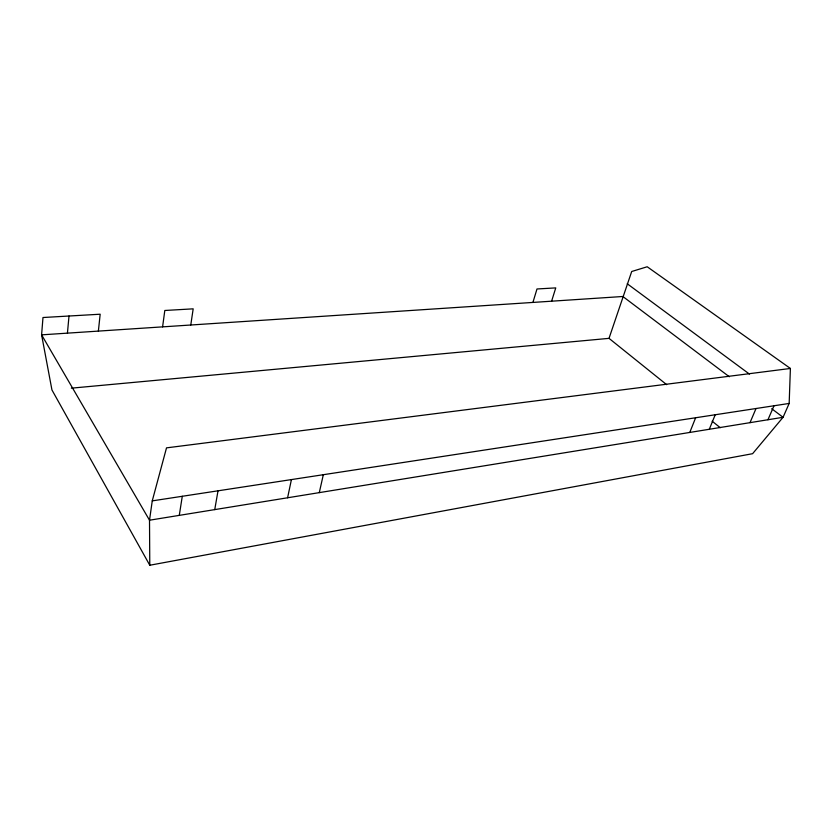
<?xml version="1.0" encoding="UTF-8"?>
<svg xmlns="http://www.w3.org/2000/svg" width="832" height="832" viewBox="0 0 832 832"><rect width="100%" height="100%" fill="white"/><g stroke="black" fill="none" stroke-linecap="round" stroke-linejoin="round"><path stroke-width="1.25" d="M98.374 331.105L100.173 314.215L42.983 317.522L41.6 334.849L51.948 389.958L149.781 565.24L752.606 453.69L783.068 417.29L789.162 403.447L790.4 368.462L647.202 266.76L631.706 271.502L609.014 338.354L71.344 388.17M67.434 333.143L69.004 316.014M162.594 326.862L164.809 310.482L193.18 308.838L190.778 325M790.4 368.462L166.514 447.866L152.256 500.874L149.51 520.208L149.781 565.24M179.286 515.372L182.281 496.288M214.739 509.61L218.015 490.818M287.602 497.775L291.418 479.586M319.29 492.627L323.326 474.708M532.917 302.432L536.994 288.974L555.755 287.893L551.606 301.194M689.78 432.442L695.635 417.758M709.301 429.27L715.218 414.762M750.006 422.656L756.028 408.522M767.946 419.744L774.02 405.766M152.256 500.874L789.162 403.447M627.234 283.764L749.466 374.109M729.321 376.761L622.856 296.494L41.6 334.849L149.51 520.208L783.068 417.29L771.69 408.71M609.014 338.354L666.65 384.654M712.161 421.2L720.252 427.7"/></g></svg>
